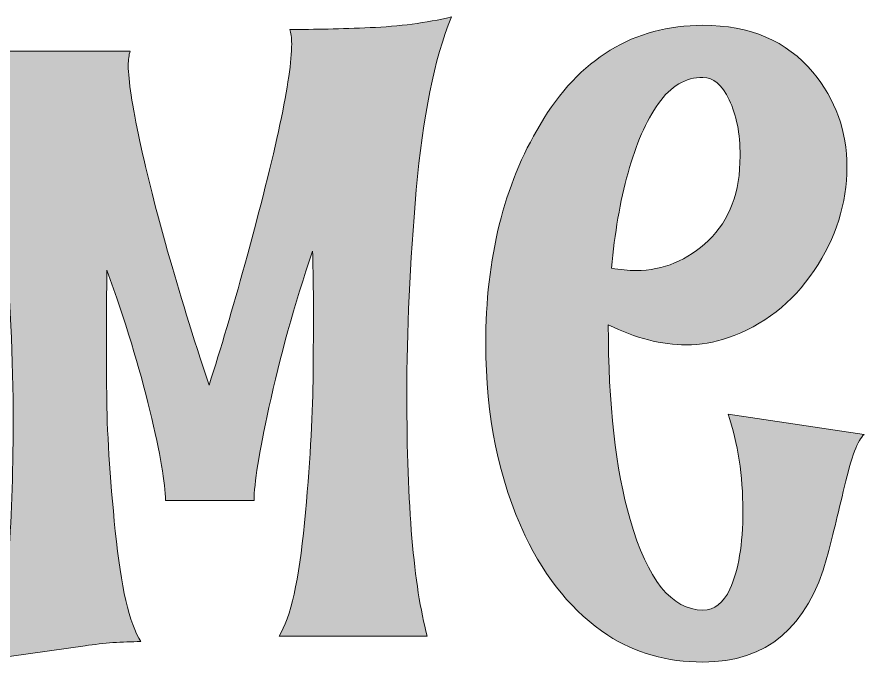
# Model space of a CAD drawing. Header units: inches. Extents: x 137 to 946, y -993 to -87.
# Drawn here: x 537.8 to 825, y -992.7 to -774.1 of the extents above; entities that cross this region are included whole.
import ezdxf

# ---------------------------------------------------------------- set-up
doc = ezdxf.new("R2010")
doc.units = ezdxf.units.IN
doc.header["$MEASUREMENT"] = 0
doc.layers.add('Layer 1', color=7, linetype='Continuous')

# ---------------------------------------------------------------- blocks, each defined once
blk = doc.blocks.new('block 3')
at = {"layer": 'Layer 1', "true_color": 0xbe1e2f}
h = blk.add_hatch(color=242, dxfattribs=at)
h.dxf.hatch_style = 2
edge = h.paths.add_edge_path()
edge.add_spline(control_points=[(529.4, -991.6), (534.12, -974.71), (536.48, -947.95), (536.48, -911.33), (536.48, -890.34), (535.4, -867.73), (533.25, -843.49), (531.1, -819.25), (527.14, -799.99), (521.37, -785.72), (521.37, -785.72), (576.14, -785.72), (576.14, -785.72), (575.72, -786.88), (575.51, -788.5), (575.51, -790.6), (575.51, -795.43), (576.82, -803.98), (579.45, -816.26), (584.17, -838.29), (591.99, -865.84), (602.9, -898.9), (606.89, -886.41), (610.93, -872.77), (615.02, -857.97), (625.62, -819.56), (630.92, -794.64), (630.92, -783.2), (630.92, -781.11), (630.71, -779.48), (630.29, -778.33), (638.58, -778.33), (647.66, -778.12), (657.52, -777.7), (667.38, -777.28), (676.57, -776.07), (685.07, -774.07), (679.29, -788.35), (675.33, -807.89), (673.18, -832.71), (671.03, -857.53), (669.96, -880.69), (669.96, -902.2), (669.96, -939.66), (672.26, -966.89), (676.88, -983.89), (676.88, -983.89), (626.67, -983.89), (626.67, -983.89), (630.55, -977.7), (633.41, -964.93), (635.25, -945.56), (637.08, -926.2), (638.05, -910.18), (638.16, -897.48), (638.26, -884.78), (638.32, -877.65), (638.32, -876.07), (638.32, -868.31), (638.21, -860.75), (638, -853.41), (631.81, -871.77), (626.88, -889.45), (623.21, -906.45), (619.85, -921.77), (618.17, -932.26), (618.17, -937.93), (618.17, -937.93), (588.11, -937.93), (588.11, -937.93), (588.11, -932.26), (586.35, -922.11), (582.83, -907.47), (579.32, -892.83), (574.46, -876.96), (568.27, -859.86), (568.17, -866.58), (568.12, -873.5), (568.12, -880.64), (568.12, -882.21), (568.14, -889.19), (568.19, -901.57), (568.25, -913.95), (569.22, -929.56), (571.11, -948.4), (573, -967.24), (575.88, -979.7), (579.76, -985.78), (573.47, -985.78), (567.17, -986.25), (560.88, -987.2), (560.88, -987.2), (529.4, -991.6), (529.4, -991.6)], knot_values=[0, 0, 0, 0, 1, 1, 1, 2, 2, 2, 3, 3, 3, 4, 4, 4, 5, 5, 5, 6, 6, 6, 7, 7, 7, 8, 8, 8, 9, 9, 9, 10, 10, 10, 11, 11, 11, 12, 12, 12, 13, 13, 13, 14, 14, 14, 15, 15, 15, 16, 16, 16, 17, 17, 17, 18, 18, 18, 19, 19, 19, 20, 20, 20, 21, 21, 21, 22, 22, 22, 23, 23, 23, 24, 24, 24, 25, 25, 25, 26, 26, 26, 27, 27, 27, 28, 28, 28, 29, 29, 29, 30, 30, 30, 31, 31, 31, 31], degree=3, periodic=1)
h = blk.add_hatch(color=242, dxfattribs=at)
h.dxf.hatch_style = 2
edge = h.paths.add_edge_path()
edge.add_spline(control_points=[(770.38, -992.71), (758.1, -992.71), (747.34, -989.67), (738.11, -983.58), (726.46, -975.92), (717.12, -964.69), (710.09, -949.89), (701.17, -931.01), (696.71, -909.34), (696.71, -884.89), (696.71, -855.82), (702.85, -831.05), (715.13, -810.59), (728.46, -788.14), (746.87, -776.91), (770.38, -776.91), (786.33, -776.91), (798.76, -782.21), (807.68, -792.81), (815.34, -802.04), (819.17, -812.74), (819.17, -824.92), (819.17, -837.3), (815.47, -849), (808.08, -860.02), (800.68, -871.03), (790.89, -878.64), (778.72, -882.84), (774.21, -884.41), (769.54, -885.2), (764.71, -885.2), (756.42, -885.2), (747.61, -882.95), (738.27, -878.43), (738.27, -905.4), (740.73, -927.38), (745.67, -944.38), (751.54, -964.85), (759.78, -975.08), (770.38, -975.08), (774.26, -975.08), (777.3, -972.72), (779.51, -967.99), (782.44, -961.7), (783.91, -952.83), (783.91, -941.39), (783.91, -929.54), (782.23, -918.62), (778.88, -908.65), (778.88, -908.65), (825, -915.58), (825, -915.58), (822.9, -917.36), (820.69, -923.19), (818.39, -933.05), (816.08, -942.92), (814.08, -951), (812.41, -957.29), (806, -980.9), (791.99, -992.71), (770.38, -992.71)], knot_values=[0, 0, 0, 0, 1, 1, 1, 2, 2, 2, 3, 3, 3, 4, 4, 4, 5, 5, 5, 6, 6, 6, 7, 7, 7, 8, 8, 8, 9, 9, 9, 10, 10, 10, 11, 11, 11, 12, 12, 12, 13, 13, 13, 14, 14, 14, 15, 15, 15, 16, 16, 16, 17, 17, 17, 18, 18, 18, 19, 19, 19, 20, 20, 20, 20], degree=3, periodic=1)
edge = h.paths.add_edge_path()
edge.add_spline(control_points=[(747.71, -860.02), (756.95, -860.02), (765.13, -856.61), (772.27, -849.79), (779.4, -842.97), (782.97, -833.41), (782.97, -821.14), (782.97, -813.58), (781.74, -807.26), (779.27, -802.17), (776.81, -797.08), (773.84, -794.54), (770.38, -794.54), (764.5, -794.54), (759.46, -797.5), (755.27, -803.43), (751.07, -809.36), (747.63, -817.18), (744.96, -826.88), (742.28, -836.59), (740.42, -847.37), (739.37, -859.23), (742.31, -859.76), (745.09, -860.02), (747.71, -860.02)], knot_values=[0, 0, 0, 0, 1, 1, 1, 2, 2, 2, 3, 3, 3, 4, 4, 4, 5, 5, 5, 6, 6, 6, 7, 7, 7, 8, 8, 8, 8], degree=3, periodic=1)
at = {"layer": 'Layer 1', "lineweight": 0}
for points, knots in [([(529.4, -991.6), (534.12, -974.71), (536.48, -947.95), (536.48, -911.33), (536.48, -890.34), (535.4, -867.73), (533.25, -843.49), (531.1, -819.25), (527.14, -799.99), (521.37, -785.72), (521.37, -785.72), (576.14, -785.72), (576.14, -785.72), (575.72, -786.88), (575.51, -788.5), (575.51, -790.6), (575.51, -795.43), (576.82, -803.98), (579.45, -816.26), (584.17, -838.29), (591.99, -865.84), (602.9, -898.9), (606.89, -886.41), (610.93, -872.77), (615.02, -857.97), (625.62, -819.56), (630.92, -794.64), (630.92, -783.2), (630.92, -781.11), (630.71, -779.48), (630.29, -778.33), (638.58, -778.33), (647.66, -778.12), (657.52, -777.7), (667.38, -777.28), (676.57, -776.07), (685.07, -774.07), (679.29, -788.35), (675.33, -807.89), (673.18, -832.71), (671.03, -857.53), (669.96, -880.69), (669.96, -902.2), (669.96, -939.66), (672.26, -966.89), (676.88, -983.89), (676.88, -983.89), (626.67, -983.89), (626.67, -983.89), (630.55, -977.7), (633.41, -964.93), (635.25, -945.56), (637.08, -926.2), (638.05, -910.18), (638.16, -897.48), (638.26, -884.78), (638.32, -877.65), (638.32, -876.07), (638.32, -868.31), (638.21, -860.75), (638, -853.41), (631.81, -871.77), (626.88, -889.45), (623.21, -906.45), (619.85, -921.77), (618.17, -932.26), (618.17, -937.93), (618.17, -937.93), (588.11, -937.93), (588.11, -937.93), (588.11, -932.26), (586.35, -922.11), (582.83, -907.47), (579.32, -892.83), (574.46, -876.96), (568.27, -859.86), (568.17, -866.58), (568.12, -873.5), (568.12, -880.64), (568.12, -882.21), (568.14, -889.19), (568.19, -901.57), (568.25, -913.95), (569.22, -929.56), (571.11, -948.4), (573, -967.24), (575.88, -979.7), (579.76, -985.78), (573.47, -985.78), (567.17, -986.25), (560.88, -987.2), (560.88, -987.2), (529.4, -991.6), (529.4, -991.6)], [0, 0, 0, 0, 1, 1, 1, 2, 2, 2, 3, 3, 3, 4, 4, 4, 5, 5, 5, 6, 6, 6, 7, 7, 7, 8, 8, 8, 9, 9, 9, 10, 10, 10, 11, 11, 11, 12, 12, 12, 13, 13, 13, 14, 14, 14, 15, 15, 15, 16, 16, 16, 17, 17, 17, 18, 18, 18, 19, 19, 19, 20, 20, 20, 21, 21, 21, 22, 22, 22, 23, 23, 23, 24, 24, 24, 25, 25, 25, 26, 26, 26, 27, 27, 27, 28, 28, 28, 29, 29, 29, 30, 30, 30, 31, 31, 31, 31]), ([(770.38, -992.71), (758.1, -992.71), (747.34, -989.67), (738.11, -983.58), (726.46, -975.92), (717.12, -964.69), (710.09, -949.89), (701.17, -931.01), (696.71, -909.34), (696.71, -884.89), (696.71, -855.82), (702.85, -831.05), (715.13, -810.59), (728.46, -788.14), (746.87, -776.91), (770.38, -776.91), (786.33, -776.91), (798.76, -782.21), (807.68, -792.81), (815.34, -802.04), (819.17, -812.74), (819.17, -824.92), (819.17, -837.3), (815.47, -849), (808.08, -860.02), (800.68, -871.03), (790.89, -878.64), (778.72, -882.84), (774.21, -884.41), (769.54, -885.2), (764.71, -885.2), (756.42, -885.2), (747.61, -882.95), (738.27, -878.43), (738.27, -905.4), (740.73, -927.38), (745.67, -944.38), (751.54, -964.85), (759.78, -975.08), (770.38, -975.08), (774.26, -975.08), (777.3, -972.72), (779.51, -967.99), (782.44, -961.7), (783.91, -952.83), (783.91, -941.39), (783.91, -929.54), (782.23, -918.62), (778.88, -908.65), (778.88, -908.65), (825, -915.58), (825, -915.58), (822.9, -917.36), (820.69, -923.19), (818.39, -933.05), (816.08, -942.92), (814.08, -951), (812.41, -957.29), (806, -980.9), (791.99, -992.71), (770.38, -992.71)], [0, 0, 0, 0, 1, 1, 1, 2, 2, 2, 3, 3, 3, 4, 4, 4, 5, 5, 5, 6, 6, 6, 7, 7, 7, 8, 8, 8, 9, 9, 9, 10, 10, 10, 11, 11, 11, 12, 12, 12, 13, 13, 13, 14, 14, 14, 15, 15, 15, 16, 16, 16, 17, 17, 17, 18, 18, 18, 19, 19, 19, 20, 20, 20, 20]), ([(747.71, -860.02), (756.95, -860.02), (765.13, -856.61), (772.27, -849.79), (779.4, -842.97), (782.97, -833.41), (782.97, -821.14), (782.97, -813.58), (781.74, -807.26), (779.27, -802.17), (776.81, -797.08), (773.84, -794.54), (770.38, -794.54), (764.5, -794.54), (759.46, -797.5), (755.27, -803.43), (751.07, -809.36), (747.63, -817.18), (744.96, -826.88), (742.28, -836.59), (740.42, -847.37), (739.37, -859.23), (742.31, -859.76), (745.09, -860.02), (747.71, -860.02)], [0, 0, 0, 0, 1, 1, 1, 2, 2, 2, 3, 3, 3, 4, 4, 4, 5, 5, 5, 6, 6, 6, 7, 7, 7, 8, 8, 8, 8])]:
    blk.add_open_spline(points, degree=3, knots=knots, dxfattribs=at)
blk = doc.blocks.new('block 2')
at = {"layer": 'Layer 1'}
blk.add_blockref('block 3', (0, 0), dxfattribs=at)

msp = doc.modelspace()

# ---------------------------------------------------------------- block references
at = {"layer": 'Layer 1'}
msp.add_blockref('block 2', (0, 0), dxfattribs=at)

doc.saveas('drawing.dxf')
